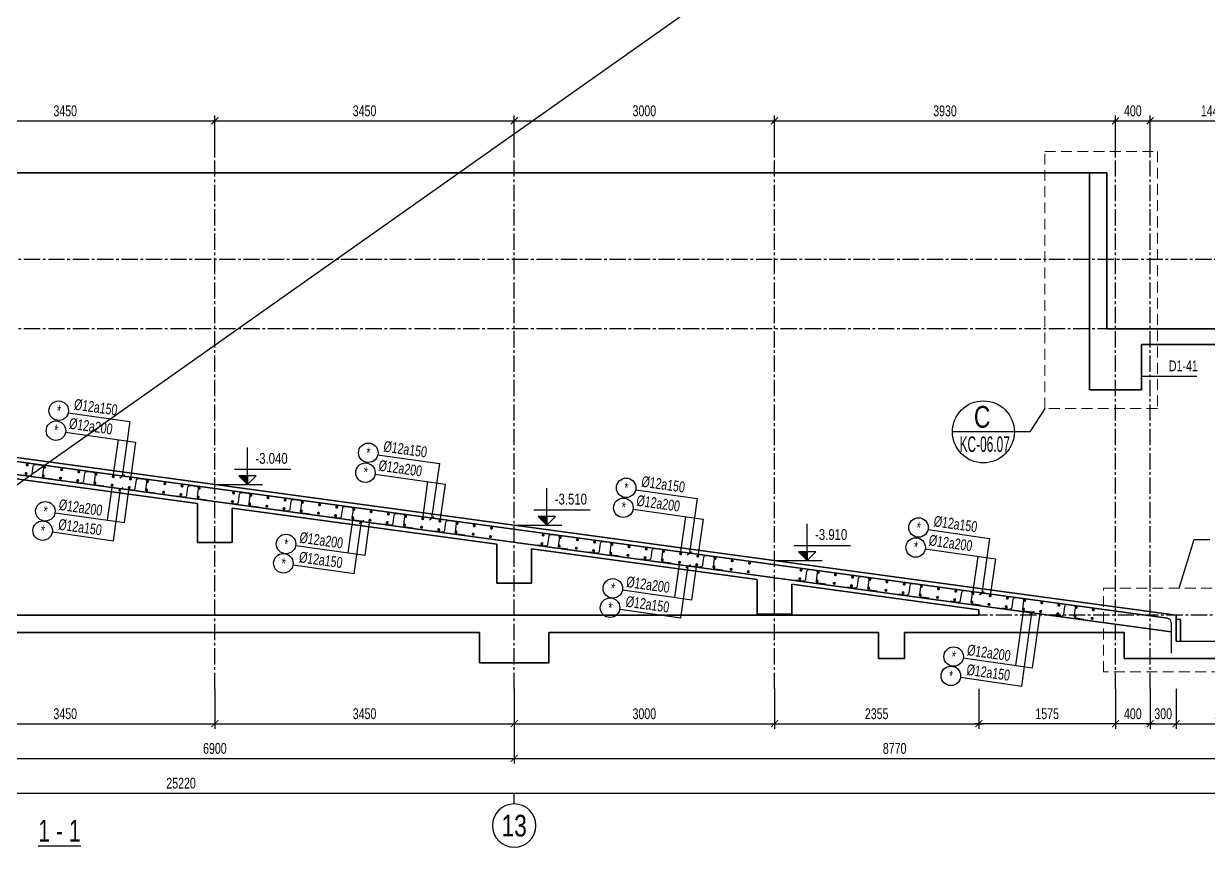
# Model space of a CAD drawing. Header units: millimetres. Extents: x 0 to 168200, y 0 to 59400.
# Drawn here: x 42089 to 69396, y 21098 to 40249 of the extents above; entities that cross this region are included whole.
import ezdxf
from ezdxf.enums import TextEntityAlignment as Align

# ---------------------------------------------------------------- set-up
doc = ezdxf.new("R2010")
doc.units = ezdxf.units.MM
doc.header["$LTSCALE"] = 500
doc.header["$MEASUREMENT"] = 0
doc.linetypes.add('CENTER2', pattern=[1.125, 0.75, -0.125, 0.125, -0.125])
doc.linetypes.add('DASHED', pattern=[0.75, 0.5, -0.25])
doc.layers.get('DEFPOINTS').update_dxf_attribs({"lineweight": 15})
doc.layers.add('02.CDC.DIM', color=1, linetype='Continuous', lineweight=20)
for name, color, linetype in [('CDC.01.AXIS', 160, 'CENTER2'), ('CDC.02.DIM', 1, 'Continuous'), ('CDC.03.BORDER', 3, 'Continuous'), ('CDC.05.STEEL', 4, 'Continuous'), ('CDC.06.TEXT', 2, 'Continuous'), ('CDC.10.HATCH', 251, 'Continuous'), ('CDC.11.NOTE', 8, 'Continuous'), ('CDC.14.STEELNUM', 9, 'Continuous'), ('STEEL_NODE', 6, 'Continuous')]:
    doc.layers.add(name, color=color, linetype=linetype)
doc.layers.add('KCS_Plotter', color=11, linetype='Continuous', plot=False)
doc.styles.add('BIGTEXT', font='arial.ttf', dxfattribs={"width": 0.8})
doc.styles.add('KCS_SMTEXT', font='arial.ttf', dxfattribs={"width": 0.7})
doc.styles.add('SMTEXT', font='arial.ttf', dxfattribs={"width": 0.7})
doc.dimstyles.new('KCS_DIM100 SC2', dxfattribs={"dimscale": 100, "dimtxt": 2.5, "dimasz": 1.6, "dimexe": 1.2, "dimexo": 0, "dimgap": 1, "dimtad": 1, "dimdec": 0, "dimlfac": 0.5, "dimzin": 0, "dimdsep": 46, "dimtxsty": 'KCS_SMTEXT', "dimblk": 'ARCHTICK', "dimcen": 0, "dimdle": 1, "dimclrd": 256, "dimclre": 256, "dimclrt": 2, "dimadec": 0, "dimazin": 0, "dimtfac": 1, "dimtdec": 0, "dimtix": 1, "dimtmove": 2, "dimatfit": 3, "dimfxl": 1, "dimtolj": 1, "dimtzin": 0, "dimarcsym": 0})

# ---------------------------------------------------------------- blocks, each defined once
blk = doc.blocks.new('_ArchTick')
at = {"color": 0, "linetype": 'ByBlock', "const_width": 0.15}
blk.add_lwpolyline([(-0.5, -0.5), (0.5, 0.5)], dxfattribs=at)
blk = doc.blocks.new('*D9')
at = {"layer": 'CDC.02.DIM', "lineweight": -2, "transparency": 16777216}
for p, q in [((39596, 24910), (39596, 23190)), ((53396, 24910), (53396, 23190)), ((39496, 23310), (53496, 23310))]:
    blk.add_line(p, q, dxfattribs=at)
at = {"layer": 'DEFPOINTS', "color": 0, "transparency": 16777216}
for p in [(39596, 24910), (53396, 24910), (53396, 23310)]:
    blk.add_point(p, dxfattribs=at)
at = {"layer": 'CDC.02.DIM', "lineweight": -2, "transparency": 16777216, "xscale": 160, "yscale": 160, "zscale": 160, "rotation": 180}
blk.add_blockref('_ArchTick', (39596, 23310), dxfattribs=at)
at = {"layer": 'CDC.02.DIM', "lineweight": -2, "transparency": 16777216, "xscale": 160, "yscale": 160, "zscale": 160}
blk.add_blockref('_ArchTick', (53396, 23310), dxfattribs=at)
at = {"layer": 'CDC.02.DIM', "color": 2, "transparency": 16777216, "insert": (46496, 23538), "char_height": 250, "attachment_point": 5, "style": 'KCS_SMTEXT'}
blk.add_mtext('\\A1;6900', dxfattribs=at)
blk = doc.blocks.new('*D11')
at = {"layer": 'CDC.02.DIM', "lineweight": -2, "transparency": 16777216}
for p, q in [((53396, 24910), (53396, 23190)), ((70936, 24910), (70936, 23190)), ((53296, 23310), (71036, 23310))]:
    blk.add_line(p, q, dxfattribs=at)
at = {"layer": 'DEFPOINTS', "color": 0, "transparency": 16777216}
for p in [(53396, 24910), (70936, 24910), (70936, 23310)]:
    blk.add_point(p, dxfattribs=at)
at = {"layer": 'CDC.02.DIM', "lineweight": -2, "transparency": 16777216, "xscale": 160, "yscale": 160, "zscale": 160, "rotation": 180}
blk.add_blockref('_ArchTick', (53396, 23310), dxfattribs=at)
at = {"layer": 'CDC.02.DIM', "lineweight": -2, "transparency": 16777216, "xscale": 160, "yscale": 160, "zscale": 160}
blk.add_blockref('_ArchTick', (70936, 23310), dxfattribs=at)
at = {"layer": 'CDC.02.DIM', "color": 2, "transparency": 16777216, "insert": (62166, 23538), "char_height": 250, "attachment_point": 5, "style": 'KCS_SMTEXT'}
blk.add_mtext('\\A1;8770', dxfattribs=at)
blk = doc.blocks.new('*D15')
at = {"layer": 'CDC.02.DIM', "lineweight": -2, "transparency": 16777216}
for p, q in [((39596, 24910), (39596, 23990)), ((46496, 24910), (46496, 23990)), ((39496, 24110), (46596, 24110))]:
    blk.add_line(p, q, dxfattribs=at)
at = {"layer": 'DEFPOINTS', "color": 0, "transparency": 16777216}
for p in [(39596, 24910), (46496, 24910), (46496, 24110)]:
    blk.add_point(p, dxfattribs=at)
at = {"layer": 'CDC.02.DIM', "lineweight": -2, "transparency": 16777216, "xscale": 160, "yscale": 160, "zscale": 160, "rotation": 180}
blk.add_blockref('_ArchTick', (39596, 24110), dxfattribs=at)
at = {"layer": 'CDC.02.DIM', "lineweight": -2, "transparency": 16777216, "xscale": 160, "yscale": 160, "zscale": 160}
blk.add_blockref('_ArchTick', (46496, 24110), dxfattribs=at)
at = {"layer": 'CDC.02.DIM', "color": 2, "transparency": 16777216, "insert": (43046, 24338), "char_height": 250, "attachment_point": 5, "style": 'KCS_SMTEXT'}
blk.add_mtext('\\A1;3450', dxfattribs=at)
blk = doc.blocks.new('*D16')
at = {"layer": 'CDC.02.DIM', "lineweight": -2, "transparency": 16777216}
for p, q in [((46496, 24910), (46496, 23990)), ((53396, 24910), (53396, 23990)), ((46396, 24110), (53496, 24110))]:
    blk.add_line(p, q, dxfattribs=at)
at = {"layer": 'DEFPOINTS', "color": 0, "transparency": 16777216}
for p in [(46496, 24910), (53396, 24910), (53396, 24110)]:
    blk.add_point(p, dxfattribs=at)
at = {"layer": 'CDC.02.DIM', "lineweight": -2, "transparency": 16777216, "xscale": 160, "yscale": 160, "zscale": 160, "rotation": 180}
blk.add_blockref('_ArchTick', (46496, 24110), dxfattribs=at)
at = {"layer": 'CDC.02.DIM', "lineweight": -2, "transparency": 16777216, "xscale": 160, "yscale": 160, "zscale": 160}
blk.add_blockref('_ArchTick', (53396, 24110), dxfattribs=at)
at = {"layer": 'CDC.02.DIM', "color": 2, "transparency": 16777216, "insert": (49946, 24338), "char_height": 250, "attachment_point": 5, "style": 'KCS_SMTEXT'}
blk.add_mtext('\\A1;3450', dxfattribs=at)
blk = doc.blocks.new('*D17')
at = {"layer": 'CDC.02.DIM', "lineweight": -2, "transparency": 16777216}
for p, q in [((53396, 24936), (53396, 23990)), ((59396, 24936), (59396, 23990)), ((53296, 24110), (59496, 24110))]:
    blk.add_line(p, q, dxfattribs=at)
at = {"layer": 'DEFPOINTS', "color": 0, "transparency": 16777216}
for p in [(53396, 24936), (59396, 24936), (59396, 24110)]:
    blk.add_point(p, dxfattribs=at)
at = {"layer": 'CDC.02.DIM', "lineweight": -2, "transparency": 16777216, "xscale": 160, "yscale": 160, "zscale": 160, "rotation": 180}
blk.add_blockref('_ArchTick', (53396, 24110), dxfattribs=at)
at = {"layer": 'CDC.02.DIM', "lineweight": -2, "transparency": 16777216, "xscale": 160, "yscale": 160, "zscale": 160}
blk.add_blockref('_ArchTick', (59396, 24110), dxfattribs=at)
at = {"layer": 'CDC.02.DIM', "color": 2, "transparency": 16777216, "insert": (56396, 24338), "char_height": 250, "attachment_point": 5, "style": 'KCS_SMTEXT'}
blk.add_mtext('\\A1;3000', dxfattribs=at)
blk = doc.blocks.new('*D18')
at = {"layer": 'CDC.02.DIM', "lineweight": -2, "transparency": 16777216}
for p, q in [((59396, 24910), (59396, 23990)), ((64106, 24910), (64106, 23990)), ((59296, 24110), (64206, 24110))]:
    blk.add_line(p, q, dxfattribs=at)
at = {"layer": 'DEFPOINTS', "color": 0, "transparency": 16777216}
for p in [(59396, 24910), (64106, 24910), (64106, 24110)]:
    blk.add_point(p, dxfattribs=at)
at = {"layer": 'CDC.02.DIM', "lineweight": -2, "transparency": 16777216, "xscale": 160, "yscale": 160, "zscale": 160, "rotation": 180}
blk.add_blockref('_ArchTick', (59396, 24110), dxfattribs=at)
at = {"layer": 'CDC.02.DIM', "lineweight": -2, "transparency": 16777216, "xscale": 160, "yscale": 160, "zscale": 160}
blk.add_blockref('_ArchTick', (64106, 24110), dxfattribs=at)
at = {"layer": 'CDC.02.DIM', "color": 2, "transparency": 16777216, "insert": (61751, 24338), "char_height": 250, "attachment_point": 5, "style": 'KCS_SMTEXT'}
blk.add_mtext('\\A1;2355', dxfattribs=at)
blk = doc.blocks.new('*D62')
at = {"layer": 'CDC.02.DIM', "lineweight": -2, "transparency": 16777216}
for p, q in [((68056, 24910), (68056, 23990)), ((68656, 24910), (68656, 23990)), ((67956, 24110), (68756, 24110))]:
    blk.add_line(p, q, dxfattribs=at)
at = {"layer": 'DEFPOINTS', "color": 0, "transparency": 16777216}
for p in [(68056, 24910), (68656, 24910), (68656, 24110)]:
    blk.add_point(p, dxfattribs=at)
at = {"layer": 'CDC.02.DIM', "lineweight": -2, "transparency": 16777216, "xscale": 160, "yscale": 160, "zscale": 160, "rotation": 180}
blk.add_blockref('_ArchTick', (68056, 24110), dxfattribs=at)
at = {"layer": 'CDC.02.DIM', "lineweight": -2, "transparency": 16777216, "xscale": 160, "yscale": 160, "zscale": 160}
blk.add_blockref('_ArchTick', (68656, 24110), dxfattribs=at)
at = {"layer": 'CDC.02.DIM', "color": 2, "transparency": 16777216, "insert": (68356, 24338), "char_height": 250, "attachment_point": 5, "style": 'KCS_SMTEXT'}
blk.add_mtext('\\A1;300', dxfattribs=at)
blk = doc.blocks.new('*D63')
at = {"layer": 'CDC.02.DIM', "lineweight": -2, "transparency": 16777216}
for p, q in [((68656, 24910), (68656, 23990)), ((70936, 24910), (70936, 23990)), ((68556, 24110), (71036, 24110))]:
    blk.add_line(p, q, dxfattribs=at)
at = {"layer": 'DEFPOINTS', "color": 0, "transparency": 16777216}
for p in [(68656, 24910), (70936, 24910), (70936, 24110)]:
    blk.add_point(p, dxfattribs=at)
at = {"layer": 'CDC.02.DIM', "lineweight": -2, "transparency": 16777216, "xscale": 160, "yscale": 160, "zscale": 160, "rotation": 180}
blk.add_blockref('_ArchTick', (68656, 24110), dxfattribs=at)
at = {"layer": 'CDC.02.DIM', "lineweight": -2, "transparency": 16777216, "xscale": 160, "yscale": 160, "zscale": 160}
blk.add_blockref('_ArchTick', (70936, 24110), dxfattribs=at)
at = {"layer": 'CDC.02.DIM', "color": 2, "transparency": 16777216, "insert": (69796, 24338), "char_height": 250, "attachment_point": 5, "style": 'KCS_SMTEXT'}
blk.add_mtext('\\A1;1140', dxfattribs=at)
blk = doc.blocks.new('_Axis name')
at = {"layer": 'CDC.02.DIM'}
blk.add_line((0, 2.5), (0, 0), dxfattribs=at)
blk.add_circle((0, 7.5), 5, dxfattribs=at)
at = {"layer": 'CDC.02.DIM', "style": 'BIGTEXT', "width": 0.75}
blk.add_attdef('.', text='', height=5, dxfattribs=at).set_placement((0, 7.5), align=Align.MIDDLE)
blk = doc.blocks.new('*D148')
at = {"layer": 'CDC.02.DIM', "lineweight": -2, "transparency": 16777216}
for p, q in [((20496, 24910), (20496, 22390)), ((70936, 24110), (70936, 22390)), ((20396, 22510), (71036, 22510))]:
    blk.add_line(p, q, dxfattribs=at)
at = {"layer": 'DEFPOINTS', "color": 0, "transparency": 16777216}
for p in [(20496, 24910), (70936, 24110), (70936, 22510)]:
    blk.add_point(p, dxfattribs=at)
at = {"layer": 'CDC.02.DIM', "lineweight": -2, "transparency": 16777216, "xscale": 160, "yscale": 160, "zscale": 160, "rotation": 180}
blk.add_blockref('_ArchTick', (20496, 22510), dxfattribs=at)
at = {"layer": 'CDC.02.DIM', "lineweight": -2, "transparency": 16777216, "xscale": 160, "yscale": 160, "zscale": 160}
blk.add_blockref('_ArchTick', (70936, 22510), dxfattribs=at)
at = {"layer": 'CDC.02.DIM', "color": 2, "transparency": 16777216, "insert": (45716, 22738), "char_height": 250, "attachment_point": 5, "style": 'KCS_SMTEXT'}
blk.add_mtext('\\A1;25220', dxfattribs=at)
blk = doc.blocks.new('*D156')
at = {"layer": 'CDC.02.DIM', "lineweight": -2, "transparency": 16777216}
for p, q in [((39496, 38010), (46596, 38010)), ((39596, 37210), (39596, 38130)), ((46496, 37210), (46496, 38130))]:
    blk.add_line(p, q, dxfattribs=at)
at = {"layer": 'DEFPOINTS', "color": 0, "transparency": 16777216}
for p in [(46496, 38010), (39596, 37210), (46496, 37210)]:
    blk.add_point(p, dxfattribs=at)
at = {"layer": 'CDC.02.DIM', "lineweight": -2, "transparency": 16777216, "xscale": 160, "yscale": 160, "zscale": 160, "rotation": 180}
blk.add_blockref('_ArchTick', (39596, 38010), dxfattribs=at)
at = {"layer": 'CDC.02.DIM', "lineweight": -2, "transparency": 16777216, "xscale": 160, "yscale": 160, "zscale": 160}
blk.add_blockref('_ArchTick', (46496, 38010), dxfattribs=at)
at = {"layer": 'CDC.02.DIM', "color": 2, "transparency": 16777216, "insert": (43046, 38238), "char_height": 250, "attachment_point": 5, "style": 'KCS_SMTEXT'}
blk.add_mtext('\\A1;3450', dxfattribs=at)
blk = doc.blocks.new('*D157')
at = {"layer": 'CDC.02.DIM', "lineweight": -2, "transparency": 16777216}
for p, q in [((46396, 38010), (53496, 38010)), ((46496, 37210), (46496, 38130)), ((53396, 37210), (53396, 38130))]:
    blk.add_line(p, q, dxfattribs=at)
at = {"layer": 'DEFPOINTS', "color": 0, "transparency": 16777216}
for p in [(53396, 38010), (46496, 37210), (53396, 37210)]:
    blk.add_point(p, dxfattribs=at)
at = {"layer": 'CDC.02.DIM', "lineweight": -2, "transparency": 16777216, "xscale": 160, "yscale": 160, "zscale": 160, "rotation": 180}
blk.add_blockref('_ArchTick', (46496, 38010), dxfattribs=at)
at = {"layer": 'CDC.02.DIM', "lineweight": -2, "transparency": 16777216, "xscale": 160, "yscale": 160, "zscale": 160}
blk.add_blockref('_ArchTick', (53396, 38010), dxfattribs=at)
at = {"layer": 'CDC.02.DIM', "color": 2, "transparency": 16777216, "insert": (49946, 38238), "char_height": 250, "attachment_point": 5, "style": 'KCS_SMTEXT'}
blk.add_mtext('\\A1;3450', dxfattribs=at)
blk = doc.blocks.new('*D158')
at = {"layer": 'CDC.02.DIM', "lineweight": -2, "transparency": 16777216}
for p, q in [((53296, 38010), (59496, 38010)), ((53396, 37210), (53396, 38130)), ((59396, 37210), (59396, 38130))]:
    blk.add_line(p, q, dxfattribs=at)
at = {"layer": 'DEFPOINTS', "color": 0, "transparency": 16777216}
for p in [(59396, 38010), (53396, 37210), (59396, 37210)]:
    blk.add_point(p, dxfattribs=at)
at = {"layer": 'CDC.02.DIM', "lineweight": -2, "transparency": 16777216, "xscale": 160, "yscale": 160, "zscale": 160, "rotation": 180}
blk.add_blockref('_ArchTick', (53396, 38010), dxfattribs=at)
at = {"layer": 'CDC.02.DIM', "lineweight": -2, "transparency": 16777216, "xscale": 160, "yscale": 160, "zscale": 160}
blk.add_blockref('_ArchTick', (59396, 38010), dxfattribs=at)
at = {"layer": 'CDC.02.DIM', "color": 2, "transparency": 16777216, "insert": (56396, 38238), "char_height": 250, "attachment_point": 5, "style": 'KCS_SMTEXT'}
blk.add_mtext('\\A1;3000', dxfattribs=at)
blk = doc.blocks.new('*D159')
at = {"layer": 'CDC.02.DIM', "lineweight": -2, "transparency": 16777216}
for p, q in [((59296, 38010), (67356, 38010)), ((59396, 37210), (59396, 38130)), ((67256, 37210), (67256, 38130))]:
    blk.add_line(p, q, dxfattribs=at)
at = {"layer": 'DEFPOINTS', "color": 0, "transparency": 16777216}
for p in [(67256, 38010), (59396, 37210), (67256, 37210)]:
    blk.add_point(p, dxfattribs=at)
at = {"layer": 'CDC.02.DIM', "lineweight": -2, "transparency": 16777216, "xscale": 160, "yscale": 160, "zscale": 160, "rotation": 180}
blk.add_blockref('_ArchTick', (59396, 38010), dxfattribs=at)
at = {"layer": 'CDC.02.DIM', "lineweight": -2, "transparency": 16777216, "xscale": 160, "yscale": 160, "zscale": 160}
blk.add_blockref('_ArchTick', (67256, 38010), dxfattribs=at)
at = {"layer": 'CDC.02.DIM', "color": 2, "transparency": 16777216, "insert": (63326, 38238), "char_height": 250, "attachment_point": 5, "style": 'KCS_SMTEXT'}
blk.add_mtext('\\A1;3930', dxfattribs=at)
blk = doc.blocks.new('*D160')
at = {"layer": 'CDC.02.DIM', "lineweight": -2, "transparency": 16777216}
for p, q in [((67156, 38010), (68156, 38010)), ((67256, 37210), (67256, 38130)), ((68056, 37210), (68056, 38130))]:
    blk.add_line(p, q, dxfattribs=at)
at = {"layer": 'DEFPOINTS', "color": 0, "transparency": 16777216}
for p in [(68056, 38010), (67256, 37210), (68056, 37210)]:
    blk.add_point(p, dxfattribs=at)
at = {"layer": 'CDC.02.DIM', "lineweight": -2, "transparency": 16777216, "xscale": 160, "yscale": 160, "zscale": 160, "rotation": 180}
blk.add_blockref('_ArchTick', (67256, 38010), dxfattribs=at)
at = {"layer": 'CDC.02.DIM', "lineweight": -2, "transparency": 16777216, "xscale": 160, "yscale": 160, "zscale": 160}
blk.add_blockref('_ArchTick', (68056, 38010), dxfattribs=at)
at = {"layer": 'CDC.02.DIM', "color": 2, "transparency": 16777216, "insert": (67656, 38238), "char_height": 250, "attachment_point": 5, "style": 'KCS_SMTEXT'}
blk.add_mtext('\\A1;400', dxfattribs=at)
blk = doc.blocks.new('*D161')
at = {"layer": 'CDC.02.DIM', "lineweight": -2, "transparency": 16777216}
for p, q in [((67956, 38010), (71036, 38010)), ((68056, 37210), (68056, 38130)), ((70936, 37210), (70936, 38130))]:
    blk.add_line(p, q, dxfattribs=at)
at = {"layer": 'DEFPOINTS', "color": 0, "transparency": 16777216}
for p in [(70936, 38010), (68056, 37210), (70936, 37210)]:
    blk.add_point(p, dxfattribs=at)
at = {"layer": 'CDC.02.DIM', "lineweight": -2, "transparency": 16777216, "xscale": 160, "yscale": 160, "zscale": 160, "rotation": 180}
blk.add_blockref('_ArchTick', (68056, 38010), dxfattribs=at)
at = {"layer": 'CDC.02.DIM', "lineweight": -2, "transparency": 16777216, "xscale": 160, "yscale": 160, "zscale": 160}
blk.add_blockref('_ArchTick', (70936, 38010), dxfattribs=at)
at = {"layer": 'CDC.02.DIM', "color": 2, "transparency": 16777216, "insert": (69496, 38238), "char_height": 250, "attachment_point": 5, "style": 'KCS_SMTEXT'}
blk.add_mtext('\\A1;1440', dxfattribs=at)
blk = doc.blocks.new('*D162')
at = {"layer": 'CDC.02.DIM', "lineweight": -2, "transparency": 16777216}
for p, q in [((67256, 24910), (67256, 23990)), ((68056, 24910), (68056, 23990)), ((68156, 24110), (67156, 24110))]:
    blk.add_line(p, q, dxfattribs=at)
at = {"layer": 'DEFPOINTS', "color": 0, "transparency": 16777216}
for p in [(67256, 24910), (68056, 24910), (67256, 24110)]:
    blk.add_point(p, dxfattribs=at)
at = {"layer": 'CDC.02.DIM', "lineweight": -2, "transparency": 16777216, "xscale": 160, "yscale": 160, "zscale": 160, "rotation": 180}
blk.add_blockref('_ArchTick', (67256, 24110), dxfattribs=at)
at = {"layer": 'CDC.02.DIM', "lineweight": -2, "transparency": 16777216, "xscale": 160, "yscale": 160, "zscale": 160}
blk.add_blockref('_ArchTick', (68056, 24110), dxfattribs=at)
at = {"layer": 'CDC.02.DIM', "color": 2, "transparency": 16777216, "insert": (67656, 24338), "char_height": 250, "attachment_point": 5, "style": 'KCS_SMTEXT'}
blk.add_mtext('\\A1;400', dxfattribs=at)
blk = doc.blocks.new('*D170')
at = {"layer": 'CDC.02.DIM', "lineweight": -2, "transparency": 16777216}
for p, q in [((64106, 24910), (64106, 23990)), ((67256, 24910), (67256, 23990)), ((67356, 24110), (64006, 24110))]:
    blk.add_line(p, q, dxfattribs=at)
at = {"layer": 'DEFPOINTS', "color": 0, "transparency": 16777216}
for p in [(64106, 24910), (67256, 24910), (64106, 24110)]:
    blk.add_point(p, dxfattribs=at)
at = {"layer": 'CDC.02.DIM', "lineweight": -2, "transparency": 16777216, "xscale": 160, "yscale": 160, "zscale": 160, "rotation": 180}
blk.add_blockref('_ArchTick', (64106, 24110), dxfattribs=at)
at = {"layer": 'CDC.02.DIM', "lineweight": -2, "transparency": 16777216, "xscale": 160, "yscale": 160, "zscale": 160}
blk.add_blockref('_ArchTick', (67256, 24110), dxfattribs=at)
at = {"layer": 'CDC.02.DIM', "color": 2, "transparency": 16777216, "insert": (65681, 24338), "char_height": 250, "attachment_point": 5, "style": 'KCS_SMTEXT'}
blk.add_mtext('\\A1;1575', dxfattribs=at)

msp = doc.modelspace()

# ---------------------------------------------------------------- hatches: boundary and pattern name
at = {"layer": 'CDC.10.HATCH'}
for points in [[(47046.1, 29826.6), (47246.1, 29626.6), (47246.1, 29826.6)], [(53946.1, 28887.3), (54146.1, 28687.3), (54146.1, 28887.3)], [(59946.1, 28070.6), (60146.1, 27870.6), (60146.1, 28070.6)]]:
    msp.add_hatch(color=256, dxfattribs=at).paths.add_polyline_path(points)

# ---------------------------------------------------------------- linework, layer by layer
at = {"layer": 'CDC.01.AXIS'}
for p, q in [((46496.1, 24910.1), (46496.1, 37610.1)), ((53396.1, 24910.1), (53396.1, 37610.1)), ((59396.1, 24910.1), (59396.1, 37610.1)), ((67256.1, 24910.1), (67256.1, 37610.1)), ((68056.1, 24910.1), (68056.1, 37610.1)), ((71157.3, 34810.1), (6771.3, 34810.1)), ((71157.3, 33210.1), (6816.1, 33210.1)), ((71057.3, 26610.1), (6816.1, 26610.1))]:
    msp.add_line(p, q, dxfattribs=at)
at = {"layer": 'CDC.02.DIM'}
for points in [[(47246.1, 29826.6), (47246.1, 29626.6), (47446.1, 29826.6), (47046.1, 29826.6), (47246.1, 29626.6), (47246.1, 30476.6)], [(46946.1, 29976.6), (48246.1, 29976.6)], [(46496.1, 29626.6), (47596.1, 29626.6)], [(54146.1, 28887.3), (54146.1, 28687.3), (54346.1, 28887.3), (53946.1, 28887.3), (54146.1, 28687.3), (54146.1, 29537.3)], [(53846.1, 29037.3), (55146.1, 29037.3)], [(53396.1, 28687.3), (54496.1, 28687.3)], [(60146.1, 28070.6), (60146.1, 27870.6), (60346.1, 28070.6), (59946.1, 28070.6), (60146.1, 27870.6), (60146.1, 28720.6)], [(59846.1, 28220.6), (61146.1, 28220.6)], [(59396.1, 27870.6), (60496.1, 27870.6)]]:
    msp.add_lwpolyline(points, dxfattribs=at)
at = {"layer": 'CDC.03.BORDER', "lineweight": 35}
for p, q in [((8416.1, 36810.1), (67056.1, 36810.1)), ((66656.1, 33210.1), (66656.1, 36810.1)), ((67056.1, 36810.1), (67056.1, 33210.1)), ((68656.1, 26610.1), (8416.1, 34810.1)), ((66656.1, 32850.1), (66656.1, 33210.1)), ((67056.1, 33210.1), (72077.4, 33210.1)), ((66656.1, 31810.1), (66656.1, 32850.1)), ((67856.1, 32850.1), (67856.1, 31810.1)), ((70136.1, 32850.1), (67856.1, 32850.1)), ((67856.1, 31810.1), (66656.1, 31810.1)), ((46096.1, 29184.9), (39996.1, 30013.9)), ((46096.1, 28289.5), (46096.1, 29184.9)), ((46896.1, 29076.2), (46896.1, 28289.5)), ((52996.1, 28247.3), (46896.1, 29076.2)), ((46896.1, 28289.5), (46096.1, 28289.5)), ((52996.1, 27351.8), (52996.1, 28247.3)), ((53796.1, 28138.5), (53796.1, 27351.8)), ((58996.1, 27431.9), (53796.1, 28138.5)), ((53796.1, 27351.8), (52996.1, 27351.8)), ((58996.1, 26636.1), (58996.1, 27431.9)), ((59796.1, 27323.2), (59796.1, 26636.1)), ((64105.9, 26737.5), (59796.1, 27323.2)), ((8016.1, 26610.1), (64105.9, 26610.1)), ((59796.1, 26636.1), (58996.1, 26636.1)), ((64105.9, 26737.5), (64105.9, 26610.1)), ((68656.1, 26010.1), (68656.1, 26610.1)), ((68756.1, 26010.1), (68756.1, 26510.1)), ((52596.1, 26210.1), (40396.1, 26210.1)), ((52596.1, 25510.1), (52596.1, 26210.1)), ((61796.1, 26210.1), (54196.1, 26210.1)), ((54196.1, 26210.1), (54196.1, 25510.1)), ((61796.1, 25610.1), (61796.1, 26210.1)), ((67456.1, 26210.1), (62396.1, 26210.1)), ((62396.1, 26210.1), (62396.1, 25610.1)), ((67456.1, 25610.1), (67456.1, 26210.1)), ((54196.1, 25510.1), (52596.1, 25510.1)), ((62396.1, 25610.1), (61796.1, 25610.1)), ((71736.1, 25610.1), (67456.1, 25610.1))]:
    msp.add_line(p, q, dxfattribs=at)
at = {"layer": 'CDC.03.BORDER'}
for p, q in [((68756.1, 26510.1), (68656.1, 26510.1)), ((68656.1, 26010.1), (69756.1, 26010.1))]:
    msp.add_line(p, q, dxfattribs=at)
at = {"layer": 'CDC.05.STEEL', "lineweight": 35}
for p, q in [((68452.1, 26539.8), (8520.8, 34698.7)), ((68538.7, 26229.3), (8464, 34403.7))]:
    msp.add_line(p, q, dxfattribs=at)
at = {"layer": 'CDC.05.STEEL'}
msp.add_line((68538.7, 26440.7), (68538.7, 25736.5), dxfattribs=at)
for points in [[(42046.7, 29848.3), (42227.4, 29823.8, 0.4142136), (42283.7, 29866.4), (42308.6, 30046.7, -0.4142136), (42364.9, 30089.3), (42503.3, 30070.2, -0.4142136), (42546, 30013.9), (42521.4, 29836.4, 0.4142136), (42564, 29780.1), (42744.7, 29755.2)], [(43235.7, 29686.8), (43416.5, 29662.2, 0.4142136), (43472.8, 29704.8), (43497.7, 29885.1, -0.4142136), (43553.9, 29927.7), (43692.4, 29908.6, -0.4142136), (43735, 29852.3), (43710.5, 29674.8, 0.4142136), (43753.1, 29618.5), (43933.8, 29593.6)], [(44424.8, 29525.2), (44605.5, 29500.6, 0.4142136), (44661.8, 29543.2), (44686.7, 29723.5, -0.4142136), (44743, 29766.1), (44881.5, 29747, -0.4142136), (44924.1, 29690.7), (44899.6, 29513.2, 0.4142136), (44942.2, 29456.9), (45122.9, 29432)], [(45613.9, 29363.6), (45794.6, 29339, 0.4142136), (45850.9, 29381.6), (45875.8, 29561.9, -0.4142136), (45932.1, 29604.6), (46070.5, 29585.4, -0.4142136), (46113.2, 29529.1), (46088.6, 29351.6, 0.4142136), (46131.2, 29295.3), (46311.9, 29270.4)], [(46802.9, 29202), (46983.7, 29177.4, 0.4142136), (47040, 29220), (47064.9, 29400.3, -0.4142136), (47121.2, 29443), (47259.6, 29423.8, -0.4142136), (47302.2, 29367.6), (47277.7, 29190, 0.4142136), (47320.3, 29133.8), (47501, 29108.8)], [(47992, 29040.4), (48172.8, 29015.8, 0.4142136), (48229, 29058.5), (48253.9, 29238.8, -0.4142136), (48310.2, 29281.4), (48448.7, 29262.2, -0.4142136), (48491.3, 29206), (48466.8, 29028.4, 0.4142136), (48509.4, 28972.2), (48690.1, 28947.2)], [(49181.1, 28878.8), (49361.8, 28854.2, 0.4142136), (49418.1, 28896.9), (49443, 29077.2, -0.4142136), (49499.3, 29119.8), (49637.8, 29100.7, -0.4142136), (49680.4, 29044.4), (49655.8, 28866.9, 0.4142136), (49698.5, 28810.6), (49879.2, 28785.6)], [(50370.1, 28717.2), (50550.9, 28692.7, 0.4142136), (50607.2, 28735.3), (50632.1, 28915.6, -0.4142136), (50688.4, 28958.2), (50826.8, 28939.1, -0.4142136), (50869.4, 28882.8), (50844.9, 28705.3, 0.4142136), (50887.5, 28649), (51068.2, 28624)], [(51559.2, 28555.6), (51740, 28531.1, 0.4142136), (51796.2, 28573.7), (51821.2, 28754, -0.4142136), (51877.4, 28796.6), (52015.9, 28777.5, -0.4142136), (52058.5, 28721.2), (52034, 28543.7, 0.4142136), (52076.6, 28487.4), (52257.3, 28462.4)], [(53937.4, 28232.4), (54118.1, 28207.9, 0.4142136), (54174.4, 28250.5), (54199.3, 28430.8, -0.4142136), (54255.6, 28473.4), (54394, 28454.3, -0.4142136), (54436.7, 28398), (54412.1, 28220.5, 0.4142136), (54454.7, 28164.2), (54635.4, 28139.2)], [(55126.4, 28070.9), (55307.2, 28046.3, 0.4142136), (55363.5, 28088.9), (55388.4, 28269.2, -0.4142136), (55444.6, 28311.8), (55583.1, 28292.7, -0.4142136), (55625.7, 28236.4), (55601.2, 28058.9, 0.4142136), (55643.8, 28002.6), (55824.5, 27977.7)], [(56315.5, 27909.3), (56496.2, 27884.7, 0.4142136), (56552.5, 27927.3), (56577.4, 28107.6, -0.4142136), (56633.7, 28150.2), (56772.2, 28131.1, -0.4142136), (56814.8, 28074.8), (56790.3, 27897.3, 0.4142136), (56832.9, 27841), (57013.6, 27816.1)], [(57504.6, 27747.7), (57685.3, 27723.1, 0.4142136), (57741.6, 27765.7), (57766.5, 27946, -0.4142136), (57822.8, 27988.6), (57961.2, 27969.5, -0.4142136), (58003.9, 27913.2), (57979.3, 27735.7, 0.4142136), (58021.9, 27679.4), (58202.6, 27654.5)], [(59882.7, 27424.5), (60063.5, 27399.9, 0.4142136), (60119.7, 27442.5), (60144.6, 27622.8, -0.4142136), (60200.9, 27665.5), (60339.4, 27646.3, -0.4142136), (60382, 27590.1), (60357.5, 27412.5, 0.4142136), (60400.1, 27356.3), (60580.8, 27331.3)], [(61071.8, 27262.9), (61252.5, 27238.3, 0.4142136), (61308.8, 27281), (61333.7, 27461.3, -0.4142136), (61390, 27503.9), (61528.5, 27484.7, -0.4142136), (61571.1, 27428.5), (61546.5, 27250.9, 0.4142136), (61589.2, 27194.7), (61769.9, 27169.7)], [(62260.9, 27101.3), (62441.6, 27076.7, 0.4142136), (62497.9, 27119.4), (62522.8, 27299.7, -0.4142136), (62579.1, 27342.3), (62717.5, 27323.2, -0.4142136), (62760.1, 27266.9), (62735.6, 27089.4, 0.4142136), (62778.2, 27033.1), (62958.9, 27008.1)], [(63449.9, 26939.7), (63630.7, 26915.2, 0.4142136), (63687, 26957.8), (63711.9, 27138.1, -0.4142136), (63768.1, 27180.7), (63906.6, 27161.6, -0.4142136), (63949.2, 27105.3), (63924.7, 26927.8, 0.4142136), (63967.3, 26871.5), (64148, 26846.5)], [(64639, 26778.1), (64819.7, 26753.6, 0.4142136), (64876, 26796.2), (64900.9, 26976.5, -0.4142136), (64957.2, 27019.1), (65095.7, 27000, -0.4142136), (65138.3, 26943.7), (65113.8, 26766.2, 0.4142136), (65156.4, 26709.9), (65337.1, 26684.9)], [(65828.1, 26616.5), (66008.8, 26592, 0.4142136), (66065.1, 26634.6), (66090, 26814.9, -0.4142136), (66146.3, 26857.5), (66284.7, 26838.4, -0.4142136), (66327.4, 26782.1), (66302.8, 26604.6, 0.4142136), (66345.4, 26548.3), (66526.1, 26523.3)]]:
    msp.add_lwpolyline(points, format="xyb", dxfattribs=at)
msp.add_arc((68438.7, 26440.7), 100, 0, 82.26111, dxfattribs=at)
at = {"layer": 'CDC.06.TEXT', "color": 1}
msp.add_line((64925.5, 30838), (63497, 30838), dxfattribs=at)
msp.add_circle((64211.2, 30838), 714.3, dxfattribs=at)
at = {"layer": 'CDC.11.NOTE', "color": 3}
for p, q in [((44305.6, 29777.3), (44412.3, 29852.7)), ((44271.1, 29482.8), (44377.9, 29558.1)), ((49820.1, 28728.7), (49926.9, 28804)), ((51440, 28807.8), (51546.7, 28883.1)), ((57385.3, 27999.8), (57492.1, 28075.2)), ((57350.9, 27705.3), (57457.6, 27780.6)), ((64123.4, 27084.1), (64230.1, 27159.5)), ((65278, 26628), (65384.8, 26703.4))]:
    msp.add_line(p, q, dxfattribs=at)
at = {"layer": 'CDC.11.NOTE', "linetype": 'DASHED', "lineweight": 5}
for points in [[(65626.9, 37303.6), (68222.9, 37303.6), (68222.9, 31377.1), (65626.9, 31377.1)], [(66982.9, 27234), (72344, 27234), (72344, 25303.7), (66982.9, 25303.7)]]:
    msp.add_lwpolyline(points, close=True, dxfattribs=at)
at = {"layer": 'CDC.11.NOTE'}
for points in [[(67856.1, 32120.1), (69132.2, 32120.1)], [(43117.6, 31279.2), (44536.1, 31076), (44358.9, 29815)], [(65626.9, 31377.1), (65280.8, 30838), (64925.5, 30838)], [(43055, 30833.6), (44668.7, 30603.2), (44549, 29751.5)], [(50252, 30309.7), (51670.5, 30106.5), (51493.3, 28845.4)], [(50189.4, 29864.1), (51803.1, 29633.6), (51683.4, 28781.9)], [(42748.8, 28529.4), (44158.2, 28327.5), (44324.5, 29520.4)], [(42811.5, 28975), (44410.7, 28745.9), (44522.9, 29553.8)], [(56197.3, 29501.7), (57615.9, 29298.5), (57438.7, 28037.5)], [(56134.8, 29056.1), (57748.5, 28825.7), (57628.8, 27974)], [(48297.8, 27775.3), (49707.2, 27573.4), (49873.5, 28766.4)], [(48360.4, 28220.9), (49959.7, 27991.8), (50071.9, 28799.7)], [(62935.4, 28586.1), (64353.9, 28382.8), (64176.8, 27121.8)], [(62872.8, 28140.4), (64486.5, 27910), (64366.9, 27058.3)], [(68725.9, 27234), (69071.9, 28357), (69427.2, 28357)], [(55828.6, 26751.9), (57237.9, 26550), (57404.3, 27743)], [(55891.2, 27197.5), (57490.5, 26968.4), (57602.7, 27776.3)], [(63684.8, 25179.7), (65094.2, 24977.8), (65331.4, 26665.7)], [(63747.5, 25625.3), (65346.7, 25396.2), (65529.8, 26699)]]:
    msp.add_lwpolyline(points, dxfattribs=at)
at = {"layer": 'CDC.11.NOTE', "linetype": 'ByBlock'}
for points in [[(44152.7, 29805.4), (44272.7, 30659.7)], [(44126.6, 29607.7), (44014.8, 28802.6)], [(51287.1, 28835.8), (51407.2, 29690.2)], [(49675.6, 28853.6), (49563.8, 28048.5)], [(57232.4, 28027.9), (57352.5, 28882.2)], [(63970.5, 27112.2), (64090.6, 27966.5)], [(57206.3, 27830.2), (57094.5, 27025.1)], [(65133.5, 26752.9), (64950.8, 25452.9)]]:
    msp.add_lwpolyline(points, dxfattribs=at)
at = {"layer": 'CDC.14.STEELNUM'}
for centre in [(42897.4, 31325.6), (42832.3, 30865.5), (50031.8, 30356), (49966.7, 29896), (55977.2, 29548.1), (42588.7, 29006.9), (55912.1, 29088), (42526.1, 28561.3), (62715.2, 28632.4), (48137.7, 28252.9), (62650.1, 28172.3), (48075.1, 27807.2), (55668.5, 27229.4), (55605.9, 26783.8), (63524.7, 25657.2), (63462.1, 25211.6)]:
    msp.add_circle(centre, 225, dxfattribs=at)
at = {"layer": 'KCS_Plotter'}
msp.add_line((0, 0), (84100, 59400), dxfattribs=at)
at = {"layer": 'STEEL_NODE', "const_width": 35.2}
for points in [[(42156.6, 30084.9, 1), (42185.2, 30064.4, 1)], [(42552.9, 30031, 1), (42581.6, 30010.6, 1)], [(42130.5, 29887.2, 1), (42159.1, 29866.8, 1)], [(42526.8, 29833.4, 1), (42555.5, 29812.9, 1)], [(42923.2, 29779.5, 1), (42951.8, 29759, 1)], [(42949.3, 29977.2, 1), (42977.9, 29956.7, 1)], [(43345.6, 29923.3, 1), (43374.3, 29902.8, 1)], [(43742, 29869.4, 1), (43770.6, 29849, 1)], [(44138.3, 29815.6, 1), (44167, 29795.1, 1)], [(44534.7, 29761.7, 1), (44563.3, 29741.3, 1)], [(43319.5, 29725.6, 1), (43348.2, 29705.2, 1)], [(43715.9, 29671.8, 1), (43744.5, 29651.3, 1)], [(44112.2, 29617.9, 1), (44140.9, 29597.5, 1)], [(44508.6, 29564, 1), (44537.2, 29543.6, 1)], [(44905, 29510.2, 1), (44933.6, 29489.7, 1)], [(44931, 29707.9, 1), (44959.7, 29687.4, 1)], [(45327.4, 29654, 1), (45356.1, 29633.5, 1)], [(45723.8, 29600.1, 1), (45752.4, 29579.7, 1)], [(46120.1, 29546.3, 1), (46148.8, 29525.8, 1)], [(45301.3, 29456.3, 1), (45330, 29435.9, 1)], [(45697.7, 29402.5, 1), (45726.3, 29382, 1)], [(46094, 29348.6, 1), (46122.7, 29328.1, 1)], [(46886.7, 29240.9, 1), (46915.4, 29220.4, 1)], [(46912.8, 29438.5, 1), (46941.5, 29418.1, 1)], [(47309.2, 29384.7, 1), (47337.8, 29364.2, 1)], [(47705.5, 29330.8, 1), (47734.2, 29310.4, 1)], [(48101.9, 29276.9, 1), (48130.5, 29256.5, 1)], [(48498.3, 29223.1, 1), (48526.9, 29202.6, 1)], [(47283.1, 29187, 1), (47311.7, 29166.5, 1)], [(47679.5, 29133.1, 1), (47708.1, 29112.7, 1)], [(48075.8, 29079.3, 1), (48104.5, 29058.8, 1)], [(48472.2, 29025.4, 1), (48500.8, 29005, 1)], [(48868.5, 28971.5, 1), (48897.2, 28951.1, 1)], [(48894.6, 29169.2, 1), (48923.3, 29148.8, 1)], [(49291, 29115.4, 1), (49319.6, 29094.9, 1)], [(49687.3, 29061.5, 1), (49716, 29041, 1)], [(50083.7, 29007.6, 1), (50112.3, 28987.2, 1)], [(50480, 28953.8, 1), (50508.7, 28933.3, 1)], [(49264.9, 28917.7, 1), (49293.5, 28897.2, 1)], [(49661.2, 28863.8, 1), (49689.9, 28843.4, 1)], [(50057.6, 28810, 1), (50086.2, 28789.5, 1)], [(50454, 28756.1, 1), (50482.6, 28735.6, 1)], [(50850.3, 28702.2, 1), (50879, 28681.8, 1)], [(50876.4, 28899.9, 1), (50905, 28879.4, 1)], [(51246.7, 28648.4, 1), (51275.3, 28627.9, 1)], [(51272.8, 28846, 1), (51301.4, 28825.6, 1)], [(51669.1, 28792.2, 1), (51697.8, 28771.7, 1)], [(52065.5, 28738.3, 1), (52094.1, 28717.9, 1)], [(52461.8, 28684.4, 1), (52490.5, 28664, 1)], [(51643, 28594.5, 1), (51671.7, 28574, 1)], [(52039.4, 28540.6, 1), (52068, 28520.2, 1)], [(52435.7, 28486.8, 1), (52464.4, 28466.3, 1)], [(52832.1, 28432.9, 1), (52860.7, 28412.5, 1)], [(52858.2, 28630.6, 1), (52886.8, 28610.1, 1)], [(54047.3, 28469, 1), (54075.9, 28448.5, 1)], [(54443.6, 28415.1, 1), (54472.3, 28394.7, 1)], [(54021.2, 28271.3, 1), (54049.8, 28250.9, 1)], [(54417.5, 28217.5, 1), (54446.2, 28197, 1)], [(54813.9, 28163.6, 1), (54842.5, 28143.1, 1)], [(54840, 28361.3, 1), (54868.6, 28340.8, 1)], [(55210.2, 28109.7, 1), (55238.9, 28089.3, 1)], [(55236.3, 28307.4, 1), (55265, 28286.9, 1)], [(55632.7, 28253.5, 1), (55661.3, 28233.1, 1)], [(56029, 28199.7, 1), (56057.7, 28179.2, 1)], [(56425.4, 28145.8, 1), (56454, 28125.4, 1)], [(55606.6, 28055.9, 1), (55635.2, 28035.4, 1)], [(56002.9, 28002, 1), (56031.6, 27981.5, 1)], [(56399.3, 27948.1, 1), (56428, 27927.7, 1)], [(56795.7, 27894.3, 1), (56824.3, 27873.8, 1)], [(56821.8, 28091.9, 1), (56850.4, 28071.5, 1)], [(57192, 27840.4, 1), (57220.7, 27820, 1)], [(57218.1, 28038.1, 1), (57246.8, 28017.6, 1)], [(57614.5, 27984.2, 1), (57643.1, 27963.8, 1)], [(58010.8, 27930.4, 1), (58039.5, 27909.9, 1)], [(58407.2, 27876.5, 1), (58435.8, 27856, 1)], [(57588.4, 27786.5, 1), (57617, 27766.1, 1)], [(57984.7, 27732.7, 1), (58013.4, 27712.2, 1)], [(58381.1, 27678.8, 1), (58409.7, 27658.4, 1)], [(58777.4, 27625, 1), (58806.1, 27604.5, 1)], [(58803.5, 27822.6, 1), (58832.2, 27802.2, 1)], [(59992.6, 27661, 1), (60021.3, 27640.6, 1)], [(60389, 27607.2, 1), (60417.6, 27586.7, 1)], [(59966.5, 27463.4, 1), (59995.2, 27442.9, 1)], [(60362.9, 27409.5, 1), (60391.5, 27389, 1)], [(60759.2, 27355.6, 1), (60787.9, 27335.2, 1)], [(60785.3, 27553.3, 1), (60814, 27532.9, 1)], [(61155.6, 27301.8, 1), (61184.2, 27281.3, 1)], [(61181.7, 27499.4, 1), (61210.3, 27479, 1)], [(61578, 27445.6, 1), (61606.7, 27425.1, 1)], [(61974.4, 27391.7, 1), (62003, 27371.3, 1)], [(62370.7, 27337.9, 1), (62399.4, 27317.4, 1)], [(62767.1, 27284, 1), (62795.7, 27263.5, 1)], [(61551.9, 27247.9, 1), (61580.6, 27227.5, 1)], [(61948.3, 27194, 1), (61976.9, 27173.6, 1)], [(62344.7, 27140.2, 1), (62373.3, 27119.7, 1)], [(62741, 27086.3, 1), (62769.7, 27065.9, 1)], [(63137.4, 27032.5, 1), (63166, 27012, 1)], [(63163.5, 27230.1, 1), (63192.1, 27209.7, 1)], [(63559.8, 27176.3, 1), (63588.5, 27155.8, 1)], [(63956.2, 27122.4, 1), (63984.8, 27101.9, 1)], [(64352.5, 27068.5, 1), (64381.2, 27048.1, 1)], [(64748.9, 27014.7, 1), (64777.5, 26994.2, 1)], [(63533.7, 26978.6, 1), (63562.4, 26958.1, 1)], [(63930.1, 26924.7, 1), (63958.7, 26904.3, 1)], [(64326.4, 26870.9, 1), (64355.1, 26850.4, 1)], [(64722.8, 26817, 1), (64751.4, 26796.5, 1)], [(65119.2, 26763.1, 1), (65147.8, 26742.7, 1)], [(65145.2, 26960.8, 1), (65173.9, 26940.4, 1)], [(65541.6, 26906.9, 1), (65570.2, 26886.5, 1)], [(65938, 26853.1, 1), (65966.6, 26832.6, 1)], [(66334.3, 26799.2, 1), (66363, 26778.8, 1)], [(66730.7, 26745.4, 1), (66759.3, 26724.9, 1)], [(65515.5, 26709.3, 1), (65544.2, 26688.8, 1)], [(65911.9, 26655.4, 1), (65940.5, 26635, 1)], [(66308.2, 26601.5, 1), (66336.9, 26581.1, 1)], [(66704.6, 26547.7, 1), (66733.2, 26527.2, 1)]]:
    msp.add_lwpolyline(points, format="xyb", close=True, dxfattribs=at)

# ---------------------------------------------------------------- block references
at = {"layer": '02.CDC.DIM'}
ref = msp.add_blockref('_Axis name', (53396.1, 22510.1), dxfattribs=dict(at, xscale=-100, yscale=100, zscale=100, rotation=180))
ref.add_attrib('.', '13', dxfattribs={"layer": 'CDC.02.DIM', "height": 500, "style": 'BIGTEXT', "width": 0.75}).set_placement((53396.1, 21760.1), align=Align.MIDDLE)

# ---------------------------------------------------------------- texts
at = {"layer": 'CDC.02.DIM', "style": 'SMTEXT', "width": 0.75}
for s, p in [('-3.040 ', (48246.1, 30101.6)), ('-3.510 ', (55146.1, 29162.3)), ('-3.910 ', (61146.1, 28345.6))]:
    msp.add_text(s, height=250, dxfattribs=at).set_placement(p, align=Align.RIGHT)
at = {"layer": 'CDC.06.TEXT', "color": 2, "linetype": 'ByBlock', "style": 'KCS_SMTEXT', "width": 0.7}
msp.add_text('D1-41', height=250, dxfattribs=at).set_placement((68486.9, 32359.1), align=Align.MIDDLE_LEFT)
for s, p in [('%%C12a150', (43751.8, 31408.6)), ('%%C12a200', (43638.1, 30969.2)), ('%%C12a150', (50886.3, 30439.1)), ('%%C12a200', (50772.5, 29999.6)), ('%%C12a150', (56831.6, 29631.1)), ('%%C12a200', (43401.9, 29094.7)), ('%%C12a200', (56717.9, 29191.7)), ('%%C12a150', (43390.2, 28641.9)), ('%%C12a150', (63569.7, 28715.4)), ('%%C12a200', (48950.9, 28340.6)), ('%%C12a200', (63455.9, 28276)), ('%%C12a150', (48939.2, 27887.8)), ('%%C12a200', (56481.6, 27317.2)), ('%%C12a150', (56470, 26864.4)), ('%%C12a200', (64337.9, 25745)), ('%%C12a150', (64326.2, 25292.2))]:
    msp.add_text(s, height=250, rotation=352, dxfattribs=at).set_placement(p, align=Align.MIDDLE)
at = {"layer": 'CDC.06.TEXT', "style": 'SMTEXT'}
for s, height, width, p in [('C', 500, 0.75, (64181.7, 31184)), ('KC-06.07', 357.14, 0.55, (64241.6, 30554.4))]:
    msp.add_text(s, height=height, dxfattribs=dict(at, width=width)).set_placement(p, align=Align.MIDDLE_CENTER)
at = {"layer": 'CDC.06.TEXT', "color": 4, "style": 'KCS_SMTEXT', "width": 0.7}
msp.add_text('%%U1 - 1', height=500, dxfattribs=at).set_placement((42913.7, 21641.7), align=Align.MIDDLE)
at = {"layer": 'CDC.14.STEELNUM', "color": 2, "linetype": 'ByBlock', "style": 'KCS_SMTEXT', "width": 0.7}
for p in [(42897.4, 31325.6), (42834.6, 30879), (50031.8, 30356), (49969.1, 29909.4), (55977.2, 29548.1), (55914.4, 29101.5), (42588.6, 29006.3), (42525.9, 28560.2), (62715.2, 28632.4), (48137.6, 28252.3), (62652.5, 28185.8), (48074.9, 27806.2), (55668.4, 27228.9), (55605.7, 26782.7), (63524.6, 25656.6), (63461.9, 25210.5)]:
    msp.add_text('*', height=250, rotation=352, dxfattribs=at).set_placement(p, align=Align.MIDDLE)

# ---------------------------------------------------------------- dimensions: what is measured, and where the dimension line sits
at = {"layer": 'CDC.02.DIM'}
for base, p1, p2, picture, middle in [((46496.1, 38010.1), (39596.1, 37210.1), (46496.1, 37210.1), '*D156', (43046.1, 38237.8)), ((53396.1, 38010.1), (46496.1, 37210.1), (53396.1, 37210.1), '*D157', (49946.1, 38237.8)), ((59396.1, 38010.1), (53396.1, 37210.1), (59396.1, 37210.1), '*D158', (56396.1, 38237.8)), ((67256.1, 38010.1), (59396.1, 37210.1), (67256.1, 37210.1), '*D159', (63326.1, 38237.8)), ((68056.1, 38010.1), (67256.1, 37210.1), (68056.1, 37210.1), '*D160', (67656.1, 38237.8)), ((70936.1, 38010.1), (68056.1, 37210.1), (70936.1, 37210.1), '*D161', (69496.1, 38237.8)), ((70936.1, 22510.1), (20496.1, 24910.1), (70936.1, 24110.1), '*D148', (45716.1, 22737.8)), ((53396.1, 23310.1), (39596.1, 24910.1), (53396.1, 24910.1), '*D9', (46496.1, 23537.8)), ((46496.1, 24110.1), (39596.1, 24910.1), (46496.1, 24910.1), '*D15', (43046.1, 24337.8)), ((53396.1, 24110.1), (46496.1, 24910.1), (53396.1, 24910.1), '*D16', (49946.1, 24337.8)), ((59396.1, 24110.1), (53396.1, 24936.1), (59396.1, 24936.1), '*D17', (56396.1, 24337.8)), ((70936.1, 23310.1), (53396.1, 24910.1), (70936.1, 24910.1), '*D11', (62166.1, 23537.8)), ((64105.9, 24110.1), (59396.1, 24910.1), (64105.9, 24910.1), '*D18', (61751, 24337.8)), ((64105.9, 24110.1), (67256.1, 24910.1), (64105.9, 24910.1), '*D170', (65681, 24337.8)), ((67256.1, 24110.1), (68056.1, 24910.1), (67256.1, 24910.1), '*D162', (67656.1, 24337.8)), ((68656.1, 24110.1), (68056.1, 24910.1), (68656.1, 24910.1), '*D62', (68356.1, 24337.8)), ((70936.1, 24110.1), (68656.1, 24910.1), (70936.1, 24910.1), '*D63', (69796.1, 24337.8))]:
    dim = msp.add_linear_dim(base=base, p1=p1, p2=p2, dimstyle='KCS_DIM100 SC2', dxfattribs=at)
    dim.commit()
    dim.dimension.update_dxf_attribs({"geometry": picture, "text_midpoint": middle})

doc.saveas('drawing.dxf')
